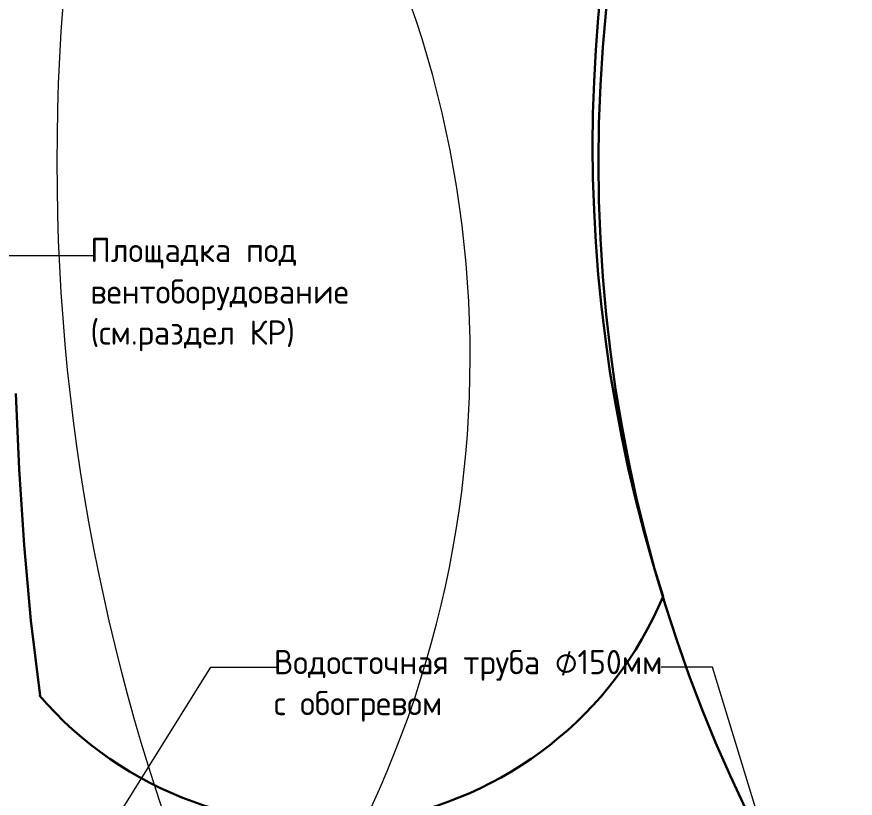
# Model space of a CAD drawing. Header units: millimetres. Extents: x -42533 to 645315, y 3457 to 82611.
# Drawn here: x 575676 to 582604, y 34803 to 41261 of the extents above; entities that cross this region are included whole.
import ezdxf

# ---------------------------------------------------------------- set-up
doc = ezdxf.new("R2010")
doc.units = ezdxf.units.MM
doc.layers.add('PDF _!ЭОМ.Молниезащита', color=7, linetype='Continuous', true_color=0x954a95)
doc.layers.add('PDF _Аннотация', color=7, linetype='Continuous', true_color=0xbababa)
doc.layers.add('PDF _Текст', color=7, linetype='Continuous')
doc.styles.add('PDF GOST Common', font='GOST_Common.ttf')

msp = doc.modelspace()

# ---------------------------------------------------------------- linework, layer by layer
at = {"layer": 'PDF _!ЭОМ.Молниезащита', "lineweight": 30}
msp.add_lwpolyline([(602328.6, 32105.7, 0.359324), (602417.4, 47908.9, 0.35956), (586922.3, 50989.1, 0.362695), (581016.9, 36470.7)], format="xyb", dxfattribs=at)
msp.add_lwpolyline([(575669, 38148.4), (575694.4, 37521.6), (575736.7, 36894.8), (575791.8, 36272.2), (575868, 35649.6)], dxfattribs=at)
at = {"layer": 'PDF _!ЭОМ.Молниезащита', "lineweight": 13}
msp.add_circle((592805, 40061.1), 16795.3, dxfattribs=at)
at = {"layer": 'PDF _!ЭОМ.Молниезащита', "color": 116, "lineweight": 30, "true_color": 0x136734}
msp.add_circle((592805, 40061.1), 12322.7, dxfattribs=at)
at = {"layer": 'PDF _!ЭОМ.Молниезащита', "lineweight": 13}
msp.add_arc((570543.1, 38448.5), 8879.4, 331.04004, 36.93604, dxfattribs=at)
at = {"layer": 'PDF _!ЭОМ.Молниезащита', "lineweight": 30}
msp.add_arc((578185.9, 37657.4), 3069.6, 220.75207, 337.25859, dxfattribs=at)
at = {"layer": 'PDF _Аннотация', "color": 8, "lineweight": 9}
for points in [[(571077.9, 37403), (575533.4, 39287.8), (576308.5, 39287.8)], [(575588.5, 33171.9), (577278.4, 35886.8), (577820.5, 35886.8)], [(581001.3, 35886.8), (581001.3, 35886.8)], [(582229.5, 33256.6), (581424.8, 35886.8), (581001.3, 35886.8)]]:
    msp.add_lwpolyline(points, dxfattribs=at)

# ---------------------------------------------------------------- texts
at = {"layer": 'PDF _Текст', "color": 7, "char_height": 200.023, "attachment_point": 4, "style": 'PDF GOST Common'}
for s, insert in [('Площадка под', (576284.4, 39306)), ('вентоборудование', (576284.4, 38962.9)), ('(см.раздел КР)', (576284.4, 38624.1)), ('Водосточная труба ⌀150мм', (577800.7, 35900.6)), ('с обогревом', (577800.7, 35561.8))]:
    msp.add_mtext(s, dxfattribs=dict(at, insert=insert))

doc.saveas('drawing.dxf')
